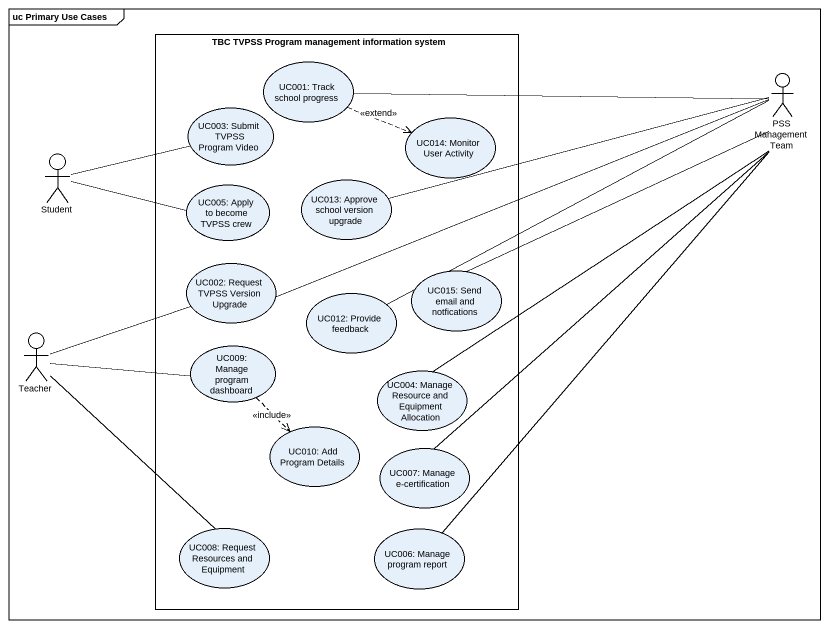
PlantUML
@startuml
mainframe uc Primary Use Cases
rectangle "TBC TVPSS Program management information system" as TBC_TVPSS_Program {
  usecase "UC001: Track school progress" as UC001_Track_school_progress
  usecase "UC003: Submit TVPSS Program Video" as UC003_Submit_TVPSS_Program
  usecase "UC014: Monitor User Activity" as UC014_Monitor_User_Activity
  usecase "UC005: Apply to become TVPSS crew" as UC005_Apply_to_become_TVPSS
  usecase "UC013: Approve school version upgrade" as UC013_Approve_school
  usecase "UC002: Request TVPSS Version Upgrade" as UC002_Request_TVPSS_Version
  usecase "UC015: Send email and notfications" as UC015_Send_email_and
  usecase "UC012: Provide feedback" as UC012_Provide_feedback
  usecase "UC009: Manage program dashboard" as UC009_Manage_program
  usecase "UC004: Manage Resource and Equipment Allocation" as UC004_Manage_Resource_and
  usecase "UC010: Add Program Details" as UC010_Add_Program_Details
  usecase "UC007: Manage e-certification" as UC007_Manage_e_certification
  usecase "UC008: Request Resources and Equipment" as UC008_Request_Resources_and
  usecase "UC006: Manage program report" as UC006_Manage_program_report
}
actor "PSS Management Team" as PSS_Management_Team
actor Student
actor Teacher
UC001_Track_school_progress .right.> UC014_Monitor_User_Activity : <<extend>>
PSS_Management_Team -left- UC001_Track_school_progress
PSS_Management_Team -left- UC013_Approve_school
PSS_Management_Team -left- UC002_Request_TVPSS_Version
PSS_Management_Team -left- UC015_Send_email_and
PSS_Management_Team -left- UC012_Provide_feedback
PSS_Management_Team -- UC004_Manage_Resource_and
PSS_Management_Team -- UC007_Manage_e_certification
PSS_Management_Team -- UC006_Manage_program_report
Student -right- UC003_Submit_TVPSS_Program
Student -right- UC005_Apply_to_become_TVPSS
Teacher -right- UC002_Request_TVPSS_Version
Teacher -right- UC009_Manage_program
Teacher -- UC008_Request_Resources_and
UC009_Manage_program ..> UC010_Add_Program_Details : <<include>>
@enduml
